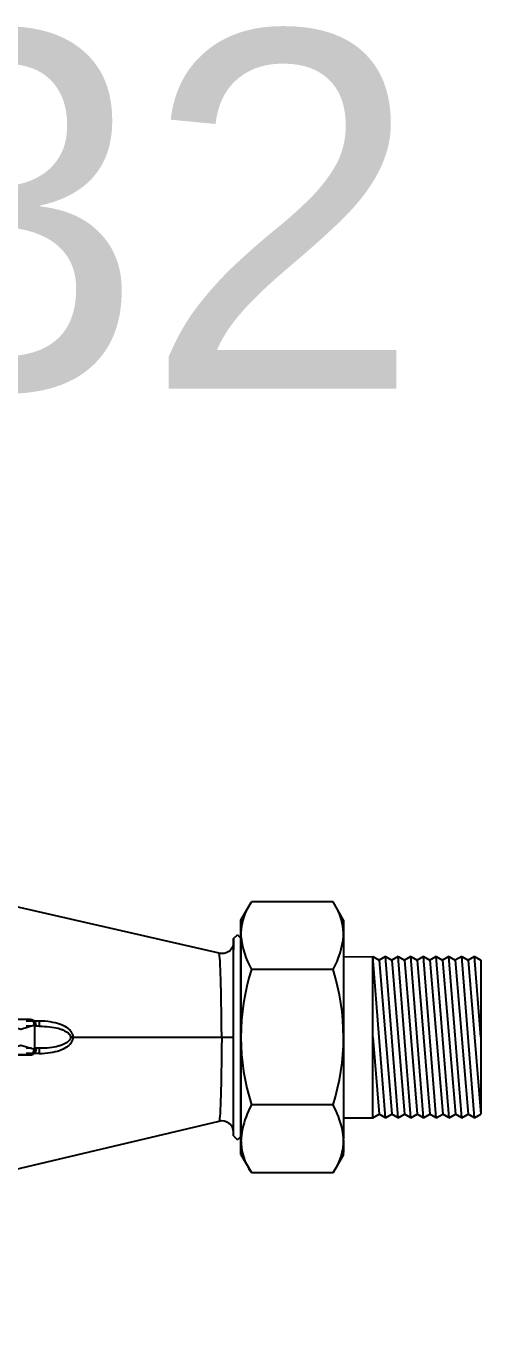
# Model space of a CAD drawing. Header units: millimetres. Extents: x 1218 to 72853, y -34712 to 16286.
# Drawn here: x 31662.1 to 31763.9, y 6672.1 to 6964.4 of the extents above; entities that cross this region are included whole.
import ezdxf

# ---------------------------------------------------------------- set-up
doc = ezdxf.new("R2010")
doc.units = ezdxf.units.MM
doc.set_wipeout_variables(frame=1)
doc.styles.get("Standard").update_dxf_attribs({"font": 'arial.ttf'})

# ---------------------------------------------------------------- blocks, each defined once
blk = doc.blocks.new('DONGHO-D32 PPR')
at = {"color": 8}
blk.add_wipeout([(2.64, -65.96), (-2.64, -65.96), (-3.57, -65.57), (-3.96, -64.64), (-3.96, -56.32), (-5.26, -55.48), (-12.02, -54.34), (-14.59, -53.79), (-16.24, -53.32), (-21.4, -51.46), (-25.91, -49.57), (-27.77, -47.97), (-30.64, -46.18), (-34.21, -43.61), (-37.23, -41.06), (-39.82, -38.55), (-41.41, -36.84), (-42.95, -36.04), (-48.12, -28.76), (-81.1, -18.67), (-82.78, -18.54), (-84.17, -19.43), (-84.7, -20.98), (-84.7, -22.09), (-85.57, -22.96), (-86.34, -26.24), (-88.68, -30.3), (-107.23, -29.83), (-109.31, -26.25), (-109.31, -18.05), (-140.05, -18), (-140.03, 18.07), (-109.31, 18.07), (-109.31, 26.24), (-106.97, 30.3), (-88.69, 30.31), (-86.35, 26.25), (-81.11, 18.66), (-47.13, 29.16), (-43.54, 34.3), (-39.82, 37.57), (-34.99, 42.99), (-30.45, 46.31), (-23.33, 50.28), (-18.9, 52.1), (-15.85, 53.43), (-10.01, 54.83), (-7.35, 55.25), (-4.65, 55.87), (-3.83, 61.15), (-2.93, 61.9), (2.94, 61.9), (3.83, 61.16), (4.65, 55.87), (11.57, 54.52), (16.7, 53.17), (21.52, 51.41), (33.87, 43.87), (38.3, 40.06), (42.95, 36.04), (46.15, 31.82), (103, 18.51), (105.2, 19.33), (106.14, 21.18), (106.14, 22.09), (107.02, 22.96), (107.78, 26.24), (110.13, 30.3), (128.4, 30.31), (130.75, 26.25), (130.75, 18.04), (161.49, 18.15), (161.49, -18.07), (130.75, -18.04), (130.75, -26.24), (128.41, -30.3), (110.13, -30.31), (107.79, -26.25), (107.79, -22.35), (107.1, -23.04), (106.15, -22.09), (106.1, -20.88), (105.48, -19.59), (104.5, -18.91), (103.39, -18.74), (102.89, -18.83), (44.91, -32.48), (42.64, -35.41), (39.96, -38.41), (37.27, -41.02), (34.52, -43.36), (31.6, -45.54), (28.92, -47.28), (25.83, -49.38), (20.39, -51.54), (14.93, -53.7), (8.82, -55.03), (4.35, -55.7), (3.96, -64.46), (3.57, -65.57)], dxfattribs=at)
for p, q in [((102.89, 18.83), (46.15, 31.82)), ((107.78, 26.24), (110.13, 30.3)), ((128.4, 30.31), (110.13, 30.3)), ((130.75, 26.25), (128.4, 30.31)), ((107.78, 26.24), (107.78, 22.96)), ((130.75, 26.25), (130.75, -22.73)), ((106.14, 22.09), (107.02, 22.96)), ((106.14, 22.09), (106.14, 19.68)), ((107.78, 22.2), (107.02, 22.96)), ((107.78, 22.96), (107.78, 21.73)), ((130.75, 18.04), (137.31, 18.05)), ((137.31, -18.04), (137.31, 18.05)), ((137.31, 18.05), (138.73, 17.23)), ((140.15, 18.05), (138.73, 17.23)), ((140.15, 18.05), (141.57, 17.23)), ((142.99, 18.05), (141.57, 17.23)), ((142.99, 18.05), (144.41, 17.23)), ((145.83, 18.05), (144.41, 17.23)), ((145.83, 18.05), (147.25, 17.23)), ((148.67, 18.05), (147.25, 17.23)), ((148.67, 18.05), (150.09, 17.23)), ((151.51, 18.05), (150.09, 17.23)), ((151.51, 18.05), (152.93, 17.23)), ((154.35, 18.05), (152.93, 17.23)), ((154.35, 18.05), (155.77, 17.23)), ((157.2, 18.05), (155.77, 17.23)), ((157.2, 18.05), (158.62, 17.23)), ((160.04, 18.05), (158.62, 17.23)), ((160.04, 18.05), (161.46, 17.23)), ((128.4, 15.15), (110.13, 15.15)), ((161.46, 17.23), (161.46, -17.22)), ((128.41, -15.15), (110.13, -15.15)), ((137.31, -18.04), (138.73, -17.22)), ((140.15, -18.04), (138.73, -17.22)), ((140.15, -18.04), (141.57, -17.22)), ((142.99, -18.04), (141.57, -17.22)), ((142.99, -18.04), (144.42, -17.22)), ((145.84, -18.04), (144.42, -17.22)), ((145.84, -18.04), (147.26, -17.22)), ((148.68, -18.04), (147.26, -17.22)), ((148.68, -18.04), (150.1, -17.22)), ((151.52, -18.04), (150.1, -17.22)), ((151.52, -18.04), (152.94, -17.22)), ((154.36, -18.04), (152.94, -17.22)), ((154.36, -18.04), (155.78, -17.22)), ((157.2, -18.04), (155.78, -17.22)), ((157.2, -18.04), (158.62, -17.22)), ((160.04, -18.04), (158.62, -17.22)), ((160.04, -18.04), (161.46, -17.22)), ((44.91, -32.48), (102.92, -18.81)), ((130.75, -18.04), (137.31, -18.04)), ((106.15, -22.09), (106.15, -21.33)), ((106.15, -22.09), (107.02, -22.97)), ((107.79, -22.2), (107.02, -22.97)), ((107.79, -22.97), (107.79, -21.74)), ((107.79, -26.25), (107.79, -22.97)), ((107.79, -26.25), (110.13, -30.31)), ((130.75, -26.24), (128.41, -30.3)), ((110.13, -30.31), (128.41, -30.3))]:
    blk.add_line(p, q)
for p, q in [((107.78, 26.24), (107.79, -22.73)), ((107.78, 26.24), (107.79, -15.15)), ((107.79, 0), (107.78, 26.24)), ((106.15, 0), (106.14, 22.09)), ((107.79, -21.74), (107.78, 21.73)), ((106.15, -21.33), (106.14, 19.68)), ((140.15, -18.04), (137.31, 18.05)), ((142.99, -18.04), (140.15, 18.05)), ((145.84, -18.04), (142.99, 18.05)), ((148.68, -18.04), (145.83, 18.05)), ((151.52, -18.04), (148.67, 18.05)), ((154.36, -18.04), (151.51, 18.05)), ((157.2, -18.04), (154.35, 18.05)), ((160.04, -18.04), (157.2, 18.05)), ((161.46, 0.01), (160.04, 18.05)), ((138.73, 17.23), (141.57, -17.22)), ((141.57, 17.23), (144.42, -17.22)), ((144.41, 17.23), (147.26, -17.22)), ((147.25, 17.23), (150.1, -17.22)), ((150.09, 17.23), (152.94, -17.22)), ((152.93, 17.23), (155.78, -17.22)), ((155.77, 17.23), (158.62, -17.22)), ((158.62, 17.23), (161.46, -17.22)), ((60.88, 2.47), (59.69, 2.47)), ((62.63, 2.47), (61.81, 2.47)), ((61.94, 2.7), (61.92, 2.7)), ((137.31, 0), (138.73, -17.22)), ((60.88, -2.47), (59.69, -2.47)), ((62.63, -2.47), (61.81, -2.47)), ((61.92, -2.7), (61.94, -2.7)), ((106.15, -22.09), (106.15, 0)), ((59.69, -3.96), (56.26, -3.96)), ((59.69, -3.96), (56.32, -3.96))]:
    blk.add_line(p, q, dxfattribs=at)
at = {"flags": 128}
for points in [[(106.14, 21.22), (106.14, 21.15), (106.05, 20.62), (105.86, 20.15), (105.62, 19.75), (105.34, 19.44), (105.06, 19.21), (104.5, 18.92), (104.05, 18.79), (103.39, 18.74), (102.89, 18.83)], [(106.15, -21.21), (106.14, -21.14), (106.05, -20.62), (105.86, -20.15), (105.62, -19.75), (105.34, -19.44), (105.06, -19.21), (104.5, -18.91), (104.05, -18.78), (103.39, -18.74), (102.89, -18.83)]]:
    blk.add_lwpolyline(points, dxfattribs=at)
at = {"color": 8, "flags": 128}
for points in [[(60.45, 3.96), (59.37, 3.96), (58.33, 3.96), (57.3, 3.96), (56.27, 3.96), (55.21, 3.96)], [(62.58, 3.63), (60.93, 3.63), (59.69, 3.63)], [(60.45, 3.95), (61.24, 3.59), (61.59, 2.69)], [(61.94, 2.7), (61.9, 2.93), (61.83, 3.14), (61.75, 3.32), (61.53, 3.59), (61.33, 3.75), (60.97, 3.9), (60.62, 3.95)], [(61.59, 2.69), (58.5, 1.76), (55.35, 2.71)], [(61.88, 2.7), (61.81, 2.7), (61.71, 2.69), (61.59, 2.69)], [(70.25, 0), (69.94, 0), (69.64, 0)], [(70.24, 0), (78.55, 0), (86.86, 0), (95.17, 0), (103.48, 0)], [(103.48, 0), (104.8, 0), (105.78, 0), (106.14, 0)], [(55.34, -2.7), (58.5, -1.76), (61.59, -2.69)], [(60.45, -3.95), (61.24, -3.59), (61.59, -2.69)], [(60.63, -3.95), (60.86, -3.93), (61.07, -3.87), (61.25, -3.79), (61.54, -3.59), (61.7, -3.39), (61.8, -3.22), (61.9, -2.94), (61.94, -2.7)], [(61.94, -2.7), (61.85, -3.09), (61.66, -3.44), (61.38, -3.71), (61.02, -3.88), (60.63, -3.95)], [(61.59, -2.69), (61.71, -2.69), (61.81, -2.69), (61.88, -2.7)], [(55.21, -3.96), (56.2, -3.96), (57.21, -3.96), (58.25, -3.96), (59.33, -3.96), (60.45, -3.96)], [(62.58, -3.62), (60.93, -3.62), (59.69, -3.62)]]:
    blk.add_lwpolyline(points, dxfattribs=at)
for centre, radius, start, end in [((120.57, 22.92), 12.79, 155.2675, 180.8832), ((117.96, 22.92), 12.79, 359.1324, 24.7482), ((126.88, 24.49), 19.18, 185.2675, 209.1324), ((111.65, 24.49), 19.18, 330.8832, 354.7482), ((157.93, 0.01), 50.14, 162.4199, 197.5958), ((80.6, -0.01), 50.14, 342.4199, 17.5958), ((126.89, -24.49), 19.18, 150.8832, 185.2675), ((111.66, -24.49), 19.18, 354.7482, 29.1324), ((120.57, -22.92), 12.79, 179.1324, 215.2675), ((117.97, -22.92), 12.79, 324.7482, 0.8832)]:
    blk.add_arc(centre, radius, start, end)
at = {"color": 8}
for centre, radius, start, end in [((60.62, 2.64), 1.32, 2.4929, 90.001), ((0, 0), 61.65, 357.502, 2.5)]:
    blk.add_arc(centre, radius, start, end, dxfattribs=at)
for points, knots in [([(103.48, 0), (103.46, 2.19), (103.4, 6.58), (103.3, 12.34), (103.14, 16.64), (103, 18.51), (102.92, 18.83), (102.89, 18.84)], [0.0000005, 0.0000005, 0.0000005, 0.0000005, 0.1111111, 0.2222222, 0.3333333, 0.4444444, 0.4981952, 0.4981952, 0.4981952, 0.4981952]), ([(60.62, 3.96), (60.62, 3.96), (60.6, 3.96), (60.52, 3.96), (60.45, 3.96)], [0.0003102, 0.0003102, 0.0003102, 0.0003102, 0.4, 1, 1, 1, 1]), ([(70.24, 0), (70.24, 0.21), (70.18, 0.51), (70.03, 0.88), (69.82, 1.25), (69.43, 1.69), (68.61, 2.34), (67.26, 2.98), (65.18, 3.48), (63.5, 3.62), (62.58, 3.63)], [0, 0, 0, 0, 0.1, 0.15, 0.2, 0.3, 0.4, 0.6, 0.8, 1, 1, 1, 1]), ([(62.58, -3.62), (63.5, -3.61), (65.19, -3.48), (67.26, -2.98), (68.61, -2.33), (69.43, -1.69), (69.82, -1.25), (70.03, -0.88), (70.18, -0.5), (70.23, -0.2), (70.24, 0)], [0, 0, 0, 0, 0.2, 0.4, 0.6, 0.7, 0.8, 0.85, 0.9, 1, 1, 1, 1]), ([(66.85, 2.01), (67.13, 1.94), (67.66, 1.78), (68.11, 1.59), (68.32, 1.48)], [0.4001084, 0.4001084, 0.4001084, 0.4001084, 0.5, 0.6, 0.6, 0.6, 0.6]), ([(68.32, 1.48), (68.42, 1.43), (68.62, 1.32), (68.97, 1.1), (69.25, 0.85), (69.44, 0.6), (69.58, 0.34), (69.63, 0.14), (69.63, 0)], [0.6005748, 0.6005748, 0.6005748, 0.6005748, 0.65, 0.7, 0.8, 0.85, 0.9, 1, 1, 1, 1]), ([(69.63, 0), (69.63, -0.13), (69.58, -0.34), (69.44, -0.6), (69.34, -0.72), (69.29, -0.79)], [0, 0, 0, 0, 0.1, 0.15, 0.1998979, 0.1998979, 0.1998979, 0.1998979]), ([(103.48, 0), (103.45, -2.19), (103.4, -6.57), (103.3, -12.34), (103.14, -16.63), (103, -18.52), (102.92, -18.81), (102.89, -18.82)], [0, 0, 0, 0, 0.1111111, 0.2222222, 0.3333333, 0.4444444, 0.4981631, 0.4981631, 0.4981631, 0.4981631]), ([(68.32, -1.48), (68.12, -1.58), (67.67, -1.77), (67.13, -1.93), (66.86, -2.01)], [0.4, 0.4, 0.4, 0.4, 0.5, 0.5999028, 0.5999028, 0.5999028, 0.5999028]), ([(69.29, -0.79), (69.18, -0.91), (68.97, -1.1), (68.62, -1.32), (68.42, -1.43), (68.32, -1.48)], [0.2, 0.2, 0.2, 0.2, 0.3, 0.35, 0.3994846, 0.3994846, 0.3994846, 0.3994846]), ([(60.45, -3.96), (60.49, -3.96), (60.59, -3.96), (60.62, -3.96), (60.62, -3.96)], [0, 0, 0, 0, 0.4, 0.9996891, 0.9996891, 0.9996891, 0.9996891])]:
    blk.add_open_spline(points, degree=3, knots=knots, dxfattribs=at)
for points in [[(62.58, 3.62), (62.6, 3.32), (62.64, 2.69), (62.64, 2.49), (62.63, 2.48)], [(62.63, 2.47), (63.47, 2.47), (64.25, 2.43), (64.95, 2.35)], [(64.95, 2.35), (65.65, 2.27), (66.28, 2.16), (66.85, 2.01)], [(62.63, -2.48), (62.64, -2.49), (62.64, -2.69), (62.6, -3.32), (62.58, -3.62)], [(64.96, -2.35), (64.25, -2.43), (63.48, -2.47), (62.63, -2.47)], [(66.85, -2.01), (66.29, -2.15), (65.7, -2.29), (64.96, -2.35)]]:
    blk.add_open_spline(points, degree=3, dxfattribs=at)
at = {"flags": 1}
for p in [(107.79, 0), (-86.34, -1.76)]:
    blk.add_attdef('AMC', p, '', height=0.5, dxfattribs=at)

msp = doc.modelspace()

# ---------------------------------------------------------------- block references
msp.add_blockref('DONGHO-D32 PPR', (31602.43, 6738.02))

# ---------------------------------------------------------------- texts
at = {"color": 2, "ltscale": 500}
msp.add_text('D32', height=80, rotation=360, dxfattribs=at).set_placement((31545.59, 6883.21))

doc.saveas('drawing.dxf')
